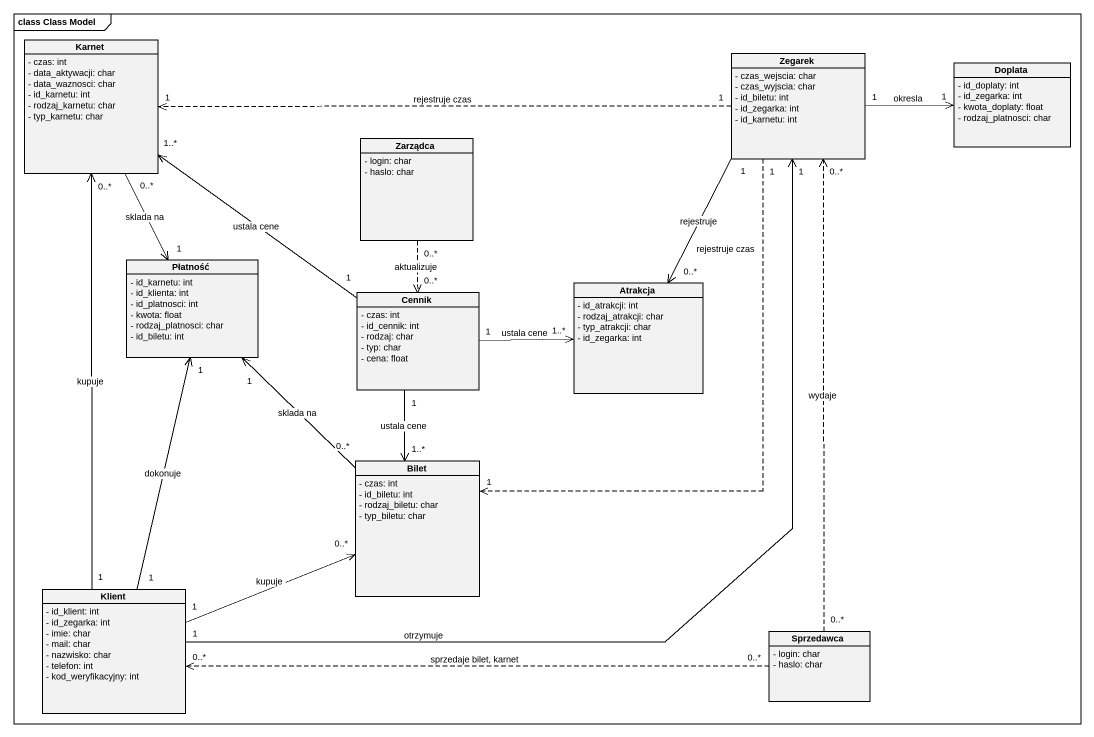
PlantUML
@startuml
mainframe class Class Model
hide circle
hide empty members
skinparam classAttributeIconSize 0
class Karnet {
  - czas: int
  - data_aktywacji: char
  - data_waznosci: char
  - id_karnetu: int
  - rodzaj_karnetu: char
  - typ_karnetu: char
}
class Zegarek {
  - czas_wejscia: char
  - czas_wyjscia: char
  - id_biletu: int
  - id_zegarka: int
  - id_karnetu: int
}
class Doplata {
  - id_doplaty: int
  - id_zegarka: int
  - kwota_doplaty: float
  - rodzaj_platnosci: char
}
class Zarządca {
  - login: char
  - haslo: char
}
class Płatność {
  - id_karnetu: int
  - id_klienta: int
  - id_platnosci: int
  - kwota: float
  - rodzaj_platnosci: char
  - id_biletu: int
}
class Cennik {
  - czas: int
  - id_cennik: int
  - rodzaj: char
  - typ: char
  - cena: float
}
class Atrakcja {
  - id_atrakcji: int
  - rodzaj_atrakcji: char
  - typ_atrakcji: char
  - id_zegarka: int
}
class Bilet {
  - czas: int
  - id_biletu: int
  - rodzaj_biletu: char
  - typ_biletu: char
}
class Klient {
  - id_klient: int
  - id_zegarka: int
  - imie: char
  - mail: char
  - nazwisko: char
  - telefon: int
  - kod_weryfikacyjny: int
}
class Sprzedawca {
  - login: char
  - haslo: char
}
Karnet "0..*" --> "1" Płatność : sklada na
Karnet "1..*" <-- "1" Cennik : ustala cene
Karnet "0..*" <-- "1" Klient : kupuje
Zegarek "1" .left.> "1" Karnet : rejestruje czas
Zegarek "1" ..> "1" Bilet : rejestruje czas
Zegarek "1" <-- "1" Klient : otrzymuje
Zegarek "0..*" <.. "0..*" Sprzedawca : wydaje
Doplata "1" <-left- "1" Zegarek : okresla
Zarządca "0..*" ..> "0..*" Cennik : aktualizuje
Atrakcja "0..*" <-up- "1" Zegarek : rejestruje
Atrakcja "1..*" <-left- "1" Cennik : ustala cene
Bilet "0..*" -up-> "1" Płatność : sklada na
Bilet "1..*" <-up- "1" Cennik : ustala cene
Klient "1" -up-> "1" Płatność : dokonuje
Klient "1" -right-> "0..*" Bilet : kupuje
Sprzedawca "0..*" .left.> "0..*" Klient : sprzedaje bilet, karnet
@enduml
